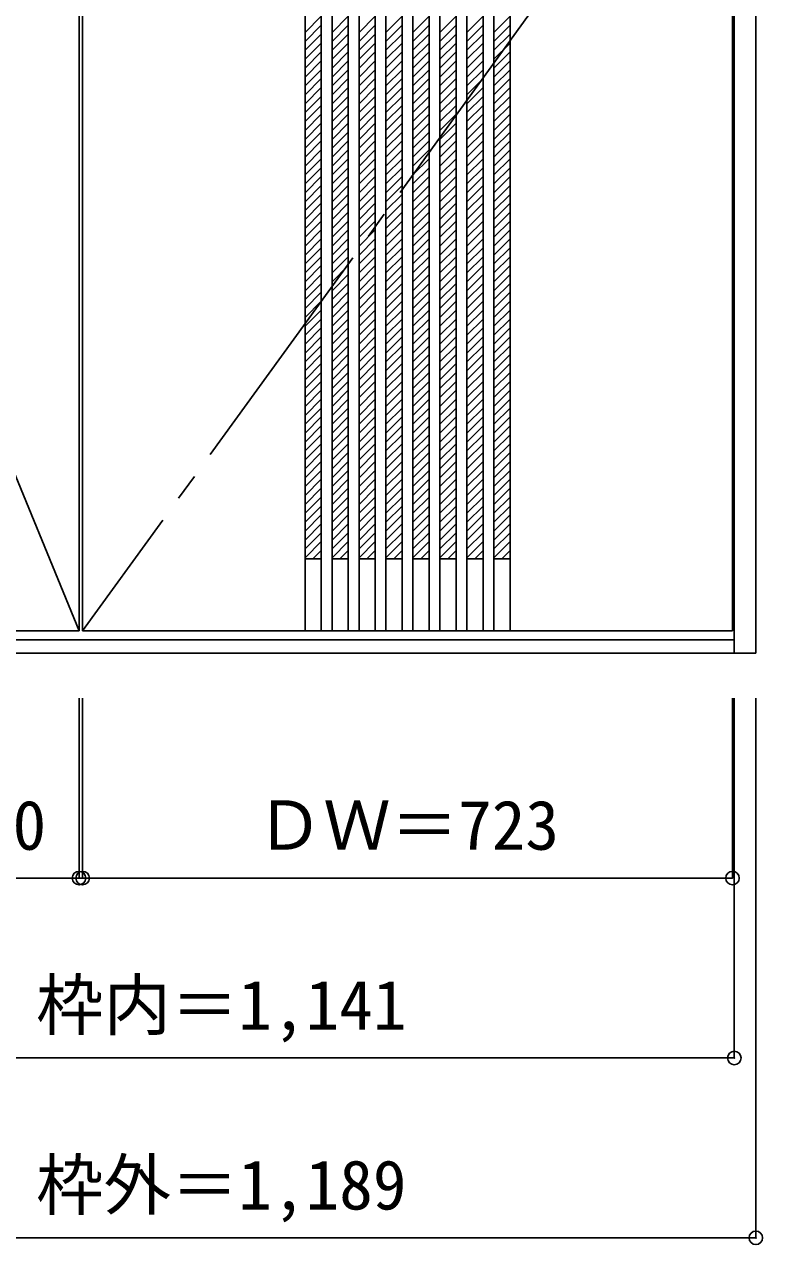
# Model space of a CAD drawing. Units: millimetres, scale not verified. Extents: x -1022 to 561, y -1664 to 1040.
# Drawn here: x -260 to 561, y -1664 to -308 of the extents above; entities that cross this region are included whole.
import ezdxf
from ezdxf.enums import TextEntityAlignment as Align

# ---------------------------------------------------------------- set-up
doc = ezdxf.new("R2010")
doc.units = ezdxf.units.MM
doc.header["$LTSCALE"] = 30
doc.header["$PDMODE"] = 32
doc.header["$PDSIZE"] = 15
doc.linetypes.add('CHAIN2', pattern=[12, 9, -1, 1, -1])
doc.linetypes.add('DASHED1', pattern=[1.8, 1.2, -0.6])
doc.layers.add('0-0', color=4, linetype='DASHED1')
doc.layers.add('0-1_寸法', color=7, linetype='Continuous')
doc.styles.add('ＭＳ ゴシック', font='')
doc.styles.get('ＭＳ ゴシック').set_extended_font_data('MS Gothic')

msp = doc.modelspace()

# ---------------------------------------------------------------- linework, layer by layer
at = {"layer": '0-0', "color": 3, "linetype": 'Continuous'}
for p, q in [((529.37, -1006.85), (529.37, 1040.15)), ((553.37, 1040.15), (553.37, -1006.85)), ((-199.63, -981.85), (-199.63, 1013.15)), ((-195.63, -981.85), (-195.63, 1013.15)), ((51.87, 1013.15), (51.87, -981.85)), ((69.87, 1013.15), (69.87, -981.85)), ((81.87, 1013.15), (81.87, -981.85)), ((99.87, 1013.15), (99.87, -981.85)), ((111.87, 1013.15), (111.87, -981.85)), ((129.87, 1013.15), (129.87, -981.85)), ((141.87, 1013.15), (141.87, -981.85)), ((159.87, 1013.15), (159.87, -981.85)), ((171.87, 1013.15), (171.87, -981.85)), ((189.87, 1013.15), (189.87, -981.85)), ((201.87, 1013.15), (201.87, -981.85)), ((219.87, 1013.15), (219.87, -981.85)), ((231.87, 1013.15), (231.87, -981.85)), ((249.87, 1013.15), (249.87, -981.85)), ((261.87, 1013.15), (261.87, -981.85)), ((279.87, 1013.15), (279.87, -981.85)), ((527.37, -981.85), (527.37, 1013.15)), ((-199.63, -981.85), (-609.63, -981.85)), ((-195.63, -981.85), (527.37, -981.85)), ((-611.63, -991.85), (529.37, -991.85)), ((-635.63, -1006.85), (553.37, -1006.85))]:
    msp.add_line(p, q, dxfattribs=at)
at = {"layer": '0-0'}
for p, q in [((51.87, -316.68), (69.87, -298.68)), ((51.87, -326.58), (69.87, -308.58)), ((81.87, -316.68), (99.87, -298.68)), ((81.87, -326.58), (99.87, -308.58)), ((111.87, -316.68), (129.87, -298.68)), ((111.87, -326.58), (129.87, -308.58)), ((141.87, -316.68), (159.87, -298.68)), ((141.87, -326.58), (159.87, -308.58)), ((171.87, -316.68), (189.87, -298.68)), ((171.87, -326.58), (189.87, -308.58)), ((201.87, -316.68), (219.87, -298.68)), ((201.87, -326.58), (219.87, -308.58)), ((231.87, -316.68), (249.87, -298.68)), ((231.87, -326.58), (249.87, -308.58)), ((261.87, -316.68), (279.87, -298.68)), ((261.87, -326.58), (279.87, -308.58)), ((51.87, -336.48), (69.87, -318.48)), ((81.87, -336.48), (99.87, -318.48)), ((111.87, -336.48), (129.87, -318.48)), ((141.87, -336.48), (159.87, -318.48)), ((171.87, -336.48), (189.87, -318.48)), ((201.87, -336.48), (219.87, -318.48)), ((231.87, -336.48), (249.87, -318.48)), ((261.87, -336.48), (279.87, -318.48)), ((51.87, -346.38), (69.87, -328.38)), ((51.87, -356.27), (69.87, -338.27)), ((81.87, -346.38), (99.87, -328.38)), ((81.87, -356.27), (99.87, -338.27)), ((111.87, -346.38), (129.87, -328.38)), ((111.87, -356.27), (129.87, -338.27)), ((141.87, -346.38), (159.87, -328.38)), ((141.87, -356.27), (159.87, -338.27)), ((171.87, -346.38), (189.87, -328.38)), ((171.87, -356.27), (189.87, -338.27)), ((201.87, -346.38), (219.87, -328.38)), ((201.87, -356.27), (219.87, -338.27)), ((231.87, -346.38), (249.87, -328.38)), ((231.87, -356.27), (249.87, -338.27)), ((261.87, -346.38), (279.87, -328.38)), ((261.87, -356.27), (279.87, -338.27)), ((51.87, -366.17), (69.87, -348.17)), ((81.87, -366.17), (99.87, -348.17)), ((111.87, -366.17), (129.87, -348.17)), ((141.87, -366.17), (159.87, -348.17)), ((171.87, -366.17), (189.87, -348.17)), ((201.87, -366.17), (219.87, -348.17)), ((231.87, -366.17), (249.87, -348.17)), ((261.87, -366.17), (279.87, -348.17)), ((51.87, -376.07), (69.87, -358.07)), ((81.87, -376.07), (99.87, -358.07)), ((111.87, -376.07), (129.87, -358.07)), ((141.87, -376.07), (159.87, -358.07)), ((171.87, -376.07), (189.87, -358.07)), ((201.87, -376.07), (219.87, -358.07)), ((231.87, -376.07), (249.87, -358.07)), ((261.87, -376.07), (279.87, -358.07)), ((51.87, -385.97), (69.87, -367.97)), ((51.87, -395.87), (69.87, -377.87)), ((81.87, -385.97), (99.87, -367.97)), ((81.87, -395.87), (99.87, -377.87)), ((111.87, -385.97), (129.87, -367.97)), ((111.87, -395.87), (129.87, -377.87)), ((141.87, -385.97), (159.87, -367.97)), ((141.87, -395.87), (159.87, -377.87)), ((171.87, -385.97), (189.87, -367.97)), ((171.87, -395.87), (189.87, -377.87)), ((201.87, -385.97), (219.87, -367.97)), ((201.87, -395.87), (219.87, -377.87)), ((231.87, -385.97), (249.87, -367.97)), ((231.87, -395.87), (249.87, -377.87)), ((261.87, -385.97), (279.87, -367.97)), ((261.87, -395.87), (279.87, -377.87)), ((51.87, -405.77), (69.87, -387.77)), ((81.87, -405.77), (99.87, -387.77)), ((111.87, -405.77), (129.87, -387.77)), ((141.87, -405.77), (159.87, -387.77)), ((171.87, -405.77), (189.87, -387.77)), ((201.87, -405.77), (219.87, -387.77)), ((231.87, -405.77), (249.87, -387.77)), ((261.87, -405.77), (279.87, -387.77)), ((51.87, -415.67), (69.87, -397.67)), ((81.87, -415.67), (99.87, -397.67)), ((111.87, -415.67), (129.87, -397.67)), ((141.87, -415.67), (159.87, -397.67)), ((171.87, -415.67), (189.87, -397.67)), ((201.87, -415.67), (219.87, -397.67)), ((231.87, -415.67), (249.87, -397.67)), ((261.87, -415.67), (279.87, -397.67)), ((51.87, -425.57), (69.87, -407.57)), ((51.87, -435.47), (69.87, -417.47)), ((81.87, -425.57), (99.87, -407.57)), ((81.87, -435.47), (99.87, -417.47)), ((111.87, -425.57), (129.87, -407.57)), ((111.87, -435.47), (129.87, -417.47)), ((141.87, -425.57), (159.87, -407.57)), ((141.87, -435.47), (159.87, -417.47)), ((171.87, -425.57), (189.87, -407.57)), ((171.87, -435.47), (189.87, -417.47)), ((201.87, -425.57), (219.87, -407.57)), ((201.87, -435.47), (219.87, -417.47)), ((231.87, -425.57), (249.87, -407.57)), ((231.87, -435.47), (249.87, -417.47)), ((261.87, -425.57), (279.87, -407.57)), ((261.87, -435.47), (279.87, -417.47)), ((51.87, -445.37), (69.87, -427.37)), ((81.87, -445.37), (99.87, -427.37)), ((111.87, -445.37), (129.87, -427.37)), ((141.87, -445.37), (159.87, -427.37)), ((171.87, -445.37), (189.87, -427.37)), ((201.87, -445.37), (219.87, -427.37)), ((231.87, -445.37), (249.87, -427.37)), ((261.87, -445.37), (279.87, -427.37)), ((51.87, -455.27), (69.87, -437.27)), ((51.87, -465.17), (69.87, -447.17)), ((81.87, -455.27), (99.87, -437.27)), ((81.87, -465.17), (99.87, -447.17)), ((111.87, -455.27), (129.87, -437.27)), ((111.87, -465.17), (129.87, -447.17)), ((141.87, -455.27), (159.87, -437.27)), ((141.87, -465.17), (159.87, -447.17)), ((171.87, -455.27), (189.87, -437.27)), ((171.87, -465.17), (189.87, -447.17)), ((201.87, -455.27), (219.87, -437.27)), ((201.87, -465.17), (219.87, -447.17)), ((231.87, -455.27), (249.87, -437.27)), ((231.87, -465.17), (249.87, -447.17)), ((261.87, -455.27), (279.87, -437.27)), ((261.87, -465.17), (279.87, -447.17)), ((51.87, -475.07), (69.87, -457.07)), ((81.87, -475.07), (99.87, -457.07)), ((111.87, -475.07), (129.87, -457.07)), ((141.87, -475.07), (159.87, -457.07)), ((171.87, -475.07), (189.87, -457.07)), ((201.87, -475.07), (219.87, -457.07)), ((231.87, -475.07), (249.87, -457.07)), ((261.87, -475.07), (279.87, -457.07)), ((51.87, -484.97), (69.87, -466.97)), ((81.87, -484.97), (99.87, -466.97)), ((111.87, -484.97), (129.87, -466.97)), ((141.87, -484.97), (159.87, -466.97)), ((171.87, -484.97), (189.87, -466.97)), ((201.87, -484.97), (219.87, -466.97)), ((231.87, -484.97), (249.87, -466.97)), ((261.87, -484.97), (279.87, -466.97)), ((51.87, -494.87), (69.87, -476.87)), ((51.87, -504.77), (69.87, -486.77)), ((81.87, -494.87), (99.87, -476.87)), ((81.87, -504.77), (99.87, -486.77)), ((111.87, -494.87), (129.87, -476.87)), ((111.87, -504.77), (129.87, -486.77)), ((141.87, -494.87), (159.87, -476.87)), ((141.87, -504.77), (159.87, -486.77)), ((171.87, -494.87), (189.87, -476.87)), ((171.87, -504.77), (189.87, -486.77)), ((201.87, -494.87), (219.87, -476.87)), ((201.87, -504.77), (219.87, -486.77)), ((231.87, -494.87), (249.87, -476.87)), ((231.87, -504.77), (249.87, -486.77)), ((261.87, -494.87), (279.87, -476.87)), ((261.87, -504.77), (279.87, -486.77)), ((51.87, -514.67), (69.87, -496.67)), ((81.87, -514.67), (99.87, -496.67)), ((111.87, -514.67), (129.87, -496.67)), ((141.87, -514.67), (159.87, -496.67)), ((171.87, -514.67), (189.87, -496.67)), ((201.87, -514.67), (219.87, -496.67)), ((231.87, -514.67), (249.87, -496.67)), ((261.87, -514.67), (279.87, -496.67)), ((51.87, -524.57), (69.87, -506.57)), ((81.87, -524.57), (99.87, -506.57)), ((111.87, -524.57), (129.87, -506.57)), ((141.87, -524.57), (159.87, -506.57)), ((171.87, -524.57), (189.87, -506.57)), ((201.87, -524.57), (219.87, -506.57)), ((231.87, -524.57), (249.87, -506.57)), ((261.87, -524.57), (279.87, -506.57)), ((51.87, -534.47), (69.87, -516.47)), ((51.87, -544.36), (69.87, -526.36)), ((81.87, -534.47), (99.87, -516.47)), ((81.87, -544.36), (99.87, -526.36)), ((111.87, -534.47), (129.87, -516.47)), ((111.87, -544.36), (129.87, -526.36)), ((141.87, -534.47), (159.87, -516.47)), ((141.87, -544.36), (159.87, -526.36)), ((171.87, -534.47), (189.87, -516.47)), ((171.87, -544.36), (189.87, -526.36)), ((201.87, -534.47), (219.87, -516.47)), ((201.87, -544.36), (219.87, -526.36)), ((231.87, -534.47), (249.87, -516.47)), ((231.87, -544.36), (249.87, -526.36)), ((261.87, -534.47), (279.87, -516.47)), ((261.87, -544.36), (279.87, -526.36)), ((51.87, -554.26), (69.87, -536.26)), ((81.87, -554.26), (99.87, -536.26)), ((111.87, -554.26), (129.87, -536.26)), ((141.87, -554.26), (159.87, -536.26)), ((171.87, -554.26), (189.87, -536.26)), ((201.87, -554.26), (219.87, -536.26)), ((231.87, -554.26), (249.87, -536.26)), ((261.87, -554.26), (279.87, -536.26)), ((51.87, -564.16), (69.87, -546.16)), ((51.87, -574.06), (69.87, -556.06)), ((81.87, -564.16), (99.87, -546.16)), ((81.87, -574.06), (99.87, -556.06)), ((111.87, -564.16), (129.87, -546.16)), ((111.87, -574.06), (129.87, -556.06)), ((141.87, -564.16), (159.87, -546.16)), ((141.87, -574.06), (159.87, -556.06)), ((171.87, -564.16), (189.87, -546.16)), ((171.87, -574.06), (189.87, -556.06)), ((201.87, -564.16), (219.87, -546.16)), ((201.87, -574.06), (219.87, -556.06)), ((231.87, -564.16), (249.87, -546.16)), ((231.87, -574.06), (249.87, -556.06)), ((261.87, -564.16), (279.87, -546.16)), ((261.87, -574.06), (279.87, -556.06)), ((51.87, -583.96), (69.87, -565.96)), ((81.87, -583.96), (99.87, -565.96)), ((111.87, -583.96), (129.87, -565.96)), ((141.87, -583.96), (159.87, -565.96)), ((171.87, -583.96), (189.87, -565.96)), ((201.87, -583.96), (219.87, -565.96)), ((231.87, -583.96), (249.87, -565.96)), ((261.87, -583.96), (279.87, -565.96)), ((51.87, -593.86), (69.87, -575.86)), ((81.87, -593.86), (99.87, -575.86)), ((111.87, -593.86), (129.87, -575.86)), ((141.87, -593.86), (159.87, -575.86)), ((171.87, -593.86), (189.87, -575.86)), ((201.87, -593.86), (219.87, -575.86)), ((231.87, -593.86), (249.87, -575.86)), ((261.87, -593.86), (279.87, -575.86)), ((51.87, -603.76), (69.87, -585.76)), ((51.87, -613.66), (69.87, -595.66)), ((81.87, -603.76), (99.87, -585.76)), ((81.87, -613.66), (99.87, -595.66)), ((111.87, -603.76), (129.87, -585.76)), ((111.87, -613.66), (129.87, -595.66)), ((141.87, -603.76), (159.87, -585.76)), ((141.87, -613.66), (159.87, -595.66)), ((171.87, -603.76), (189.87, -585.76)), ((171.87, -613.66), (189.87, -595.66)), ((201.87, -603.76), (219.87, -585.76)), ((201.87, -613.66), (219.87, -595.66)), ((231.87, -603.76), (249.87, -585.76)), ((231.87, -613.66), (249.87, -595.66)), ((261.87, -603.76), (279.87, -585.76)), ((261.87, -613.66), (279.87, -595.66)), ((51.87, -623.56), (69.87, -605.56)), ((81.87, -623.56), (99.87, -605.56)), ((111.87, -623.56), (129.87, -605.56)), ((141.87, -623.56), (159.87, -605.56)), ((171.87, -623.56), (189.87, -605.56)), ((201.87, -623.56), (219.87, -605.56)), ((231.87, -623.56), (249.87, -605.56)), ((261.87, -623.56), (279.87, -605.56)), ((51.87, -633.46), (69.87, -615.46)), ((81.87, -633.46), (99.87, -615.46)), ((111.87, -633.46), (129.87, -615.46)), ((141.87, -633.46), (159.87, -615.46)), ((171.87, -633.46), (189.87, -615.46)), ((201.87, -633.46), (219.87, -615.46)), ((231.87, -633.46), (249.87, -615.46)), ((261.87, -633.46), (279.87, -615.46)), ((51.87, -643.36), (69.87, -625.36)), ((51.87, -653.26), (69.87, -635.26)), ((81.87, -643.36), (99.87, -625.36)), ((81.87, -653.26), (99.87, -635.26)), ((111.87, -643.36), (129.87, -625.36)), ((111.87, -653.26), (129.87, -635.26)), ((141.87, -643.36), (159.87, -625.36)), ((141.87, -653.26), (159.87, -635.26)), ((171.87, -643.36), (189.87, -625.36)), ((171.87, -653.26), (189.87, -635.26)), ((201.87, -643.36), (219.87, -625.36)), ((201.87, -653.26), (219.87, -635.26)), ((231.87, -643.36), (249.87, -625.36)), ((231.87, -653.26), (249.87, -635.26)), ((261.87, -643.36), (279.87, -625.36)), ((261.87, -653.26), (279.87, -635.26)), ((51.87, -663.16), (69.87, -645.16)), ((81.87, -663.16), (99.87, -645.16)), ((111.87, -663.16), (129.87, -645.16)), ((141.87, -663.16), (159.87, -645.16)), ((171.87, -663.16), (189.87, -645.16)), ((201.87, -663.16), (219.87, -645.16)), ((231.87, -663.16), (249.87, -645.16)), ((261.87, -663.16), (279.87, -645.16)), ((51.87, -673.06), (69.87, -655.06)), ((81.87, -673.06), (99.87, -655.06)), ((111.87, -673.06), (129.87, -655.06)), ((141.87, -673.06), (159.87, -655.06)), ((171.87, -673.06), (189.87, -655.06)), ((201.87, -673.06), (219.87, -655.06)), ((231.87, -673.06), (249.87, -655.06)), ((261.87, -673.06), (279.87, -655.06)), ((51.87, -682.96), (69.87, -664.96)), ((51.87, -692.86), (69.87, -674.86)), ((81.87, -682.96), (99.87, -664.96)), ((81.87, -692.86), (99.87, -674.86)), ((111.87, -682.96), (129.87, -664.96)), ((111.87, -692.86), (129.87, -674.86)), ((141.87, -682.96), (159.87, -664.96)), ((141.87, -692.86), (159.87, -674.86)), ((171.87, -682.96), (189.87, -664.96)), ((171.87, -692.86), (189.87, -674.86)), ((201.87, -682.96), (219.87, -664.96)), ((201.87, -692.86), (219.87, -674.86)), ((231.87, -682.96), (249.87, -664.96)), ((231.87, -692.86), (249.87, -674.86)), ((261.87, -682.96), (279.87, -664.96)), ((261.87, -692.86), (279.87, -674.86)), ((51.87, -702.76), (69.87, -684.76)), ((81.87, -702.76), (99.87, -684.76)), ((111.87, -702.76), (129.87, -684.76)), ((141.87, -702.76), (159.87, -684.76)), ((171.87, -702.76), (189.87, -684.76)), ((201.87, -702.76), (219.87, -684.76)), ((231.87, -702.76), (249.87, -684.76)), ((261.87, -702.76), (279.87, -684.76)), ((51.87, -712.66), (69.87, -694.66)), ((51.87, -722.56), (69.87, -704.56)), ((81.87, -712.66), (99.87, -694.66)), ((81.87, -722.56), (99.87, -704.56)), ((111.87, -712.66), (129.87, -694.66)), ((111.87, -722.56), (129.87, -704.56)), ((141.87, -712.66), (159.87, -694.66)), ((141.87, -722.56), (159.87, -704.56)), ((171.87, -712.66), (189.87, -694.66)), ((171.87, -722.56), (189.87, -704.56)), ((201.87, -712.66), (219.87, -694.66)), ((201.87, -722.56), (219.87, -704.56)), ((231.87, -712.66), (249.87, -694.66)), ((231.87, -722.56), (249.87, -704.56)), ((261.87, -712.66), (279.87, -694.66)), ((261.87, -722.56), (279.87, -704.56)), ((51.87, -732.46), (69.87, -714.46)), ((81.87, -732.46), (99.87, -714.46)), ((111.87, -732.46), (129.87, -714.46)), ((141.87, -732.46), (159.87, -714.46)), ((171.87, -732.46), (189.87, -714.46)), ((201.87, -732.46), (219.87, -714.46)), ((231.87, -732.46), (249.87, -714.46)), ((261.87, -732.46), (279.87, -714.46)), ((51.87, -742.35), (69.87, -724.35)), ((81.87, -742.35), (99.87, -724.35)), ((111.87, -742.35), (129.87, -724.35)), ((141.87, -742.35), (159.87, -724.35)), ((171.87, -742.35), (189.87, -724.35)), ((201.87, -742.35), (219.87, -724.35)), ((231.87, -742.35), (249.87, -724.35)), ((261.87, -742.35), (279.87, -724.35)), ((51.87, -752.25), (69.87, -734.25)), ((51.87, -762.15), (69.87, -744.15)), ((81.87, -752.25), (99.87, -734.25)), ((81.87, -762.15), (99.87, -744.15)), ((111.87, -752.25), (129.87, -734.25)), ((111.87, -762.15), (129.87, -744.15)), ((141.87, -752.25), (159.87, -734.25)), ((141.87, -762.15), (159.87, -744.15)), ((171.87, -752.25), (189.87, -734.25)), ((171.87, -762.15), (189.87, -744.15)), ((201.87, -752.25), (219.87, -734.25)), ((201.87, -762.15), (219.87, -744.15)), ((231.87, -752.25), (249.87, -734.25)), ((231.87, -762.15), (249.87, -744.15)), ((261.87, -752.25), (279.87, -734.25)), ((261.87, -762.15), (279.87, -744.15)), ((51.87, -772.05), (69.87, -754.05)), ((81.87, -772.05), (99.87, -754.05)), ((111.87, -772.05), (129.87, -754.05)), ((141.87, -772.05), (159.87, -754.05)), ((171.87, -772.05), (189.87, -754.05)), ((201.87, -772.05), (219.87, -754.05)), ((231.87, -772.05), (249.87, -754.05)), ((261.87, -772.05), (279.87, -754.05)), ((51.87, -781.95), (69.87, -763.95)), ((81.87, -781.95), (99.87, -763.95)), ((111.87, -781.95), (129.87, -763.95)), ((141.87, -781.95), (159.87, -763.95)), ((171.87, -781.95), (189.87, -763.95)), ((201.87, -781.95), (219.87, -763.95)), ((231.87, -781.95), (249.87, -763.95)), ((261.87, -781.95), (279.87, -763.95)), ((51.87, -791.85), (69.87, -773.85)), ((51.87, -801.75), (69.87, -783.75)), ((81.87, -791.85), (99.87, -773.85)), ((81.87, -801.75), (99.87, -783.75)), ((111.87, -791.85), (129.87, -773.85)), ((111.87, -801.75), (129.87, -783.75)), ((141.87, -791.85), (159.87, -773.85)), ((141.87, -801.75), (159.87, -783.75)), ((171.87, -791.85), (189.87, -773.85)), ((171.87, -801.75), (189.87, -783.75)), ((201.87, -791.85), (219.87, -773.85)), ((201.87, -801.75), (219.87, -783.75)), ((231.87, -791.85), (249.87, -773.85)), ((231.87, -801.75), (249.87, -783.75)), ((261.87, -791.85), (279.87, -773.85)), ((261.87, -801.75), (279.87, -783.75)), ((51.87, -811.65), (69.87, -793.65)), ((81.87, -811.65), (99.87, -793.65)), ((111.87, -811.65), (129.87, -793.65)), ((141.87, -811.65), (159.87, -793.65)), ((171.87, -811.65), (189.87, -793.65)), ((201.87, -811.65), (219.87, -793.65)), ((231.87, -811.65), (249.87, -793.65)), ((261.87, -811.65), (279.87, -793.65)), ((51.87, -821.55), (69.87, -803.55)), ((51.87, -831.45), (69.87, -813.45)), ((81.87, -821.55), (99.87, -803.55)), ((81.87, -831.45), (99.87, -813.45)), ((111.87, -821.55), (129.87, -803.55)), ((111.87, -831.45), (129.87, -813.45)), ((141.87, -821.55), (159.87, -803.55)), ((141.87, -831.45), (159.87, -813.45)), ((171.87, -821.55), (189.87, -803.55)), ((171.87, -831.45), (189.87, -813.45)), ((201.87, -821.55), (219.87, -803.55)), ((201.87, -831.45), (219.87, -813.45)), ((231.87, -821.55), (249.87, -803.55)), ((231.87, -831.45), (249.87, -813.45)), ((261.87, -821.55), (279.87, -803.55)), ((261.87, -831.45), (279.87, -813.45)), ((51.87, -841.35), (69.87, -823.35)), ((81.87, -841.35), (99.87, -823.35)), ((111.87, -841.35), (129.87, -823.35)), ((141.87, -841.35), (159.87, -823.35)), ((171.87, -841.35), (189.87, -823.35)), ((201.87, -841.35), (219.87, -823.35)), ((231.87, -841.35), (249.87, -823.35)), ((261.87, -841.35), (279.87, -823.35)), ((51.87, -851.25), (69.87, -833.25)), ((81.87, -851.25), (99.87, -833.25)), ((111.87, -851.25), (129.87, -833.25)), ((141.87, -851.25), (159.87, -833.25)), ((171.87, -851.25), (189.87, -833.25)), ((201.87, -851.25), (219.87, -833.25)), ((231.87, -851.25), (249.87, -833.25)), ((261.87, -851.25), (279.87, -833.25)), ((51.87, -861.15), (69.87, -843.15)), ((51.87, -871.05), (69.87, -853.05)), ((81.87, -861.15), (99.87, -843.15)), ((81.87, -871.05), (99.87, -853.05)), ((111.87, -861.15), (129.87, -843.15)), ((111.87, -871.05), (129.87, -853.05)), ((141.87, -861.15), (159.87, -843.15)), ((141.87, -871.05), (159.87, -853.05)), ((171.87, -861.15), (189.87, -843.15)), ((171.87, -871.05), (189.87, -853.05)), ((201.87, -861.15), (219.87, -843.15)), ((201.87, -871.05), (219.87, -853.05)), ((231.87, -861.15), (249.87, -843.15)), ((231.87, -871.05), (249.87, -853.05)), ((261.87, -861.15), (279.87, -843.15)), ((261.87, -871.05), (279.87, -853.05)), ((51.87, -880.95), (69.87, -862.95)), ((81.87, -880.95), (99.87, -862.95)), ((111.87, -880.95), (129.87, -862.95)), ((141.87, -880.95), (159.87, -862.95)), ((171.87, -880.95), (189.87, -862.95)), ((201.87, -880.95), (219.87, -862.95)), ((231.87, -880.95), (249.87, -862.95)), ((261.87, -880.95), (279.87, -862.95)), ((51.87, -890.85), (69.87, -872.85)), ((81.87, -890.85), (99.87, -872.85)), ((111.87, -890.85), (129.87, -872.85)), ((141.87, -890.85), (159.87, -872.85)), ((171.87, -890.85), (189.87, -872.85)), ((201.87, -890.85), (219.87, -872.85)), ((231.87, -890.85), (249.87, -872.85)), ((261.87, -890.85), (279.87, -872.85)), ((51.87, -900.75), (69.87, -882.75)), ((60.67, -901.85), (69.87, -892.65)), ((81.87, -900.75), (99.87, -882.75)), ((90.67, -901.85), (99.87, -892.65)), ((111.87, -900.75), (129.87, -882.75)), ((120.67, -901.85), (129.87, -892.65)), ((141.87, -900.75), (159.87, -882.75)), ((150.67, -901.85), (159.87, -892.65)), ((171.87, -900.75), (189.87, -882.75)), ((180.67, -901.85), (189.87, -892.65)), ((201.87, -900.75), (219.87, -882.75)), ((210.67, -901.85), (219.87, -892.65)), ((231.87, -900.75), (249.87, -882.75)), ((240.67, -901.85), (249.87, -892.65)), ((261.87, -900.75), (279.87, -882.75)), ((270.67, -901.85), (279.87, -892.65))]:
    msp.add_line(p, q, dxfattribs=at)
at = {"layer": '0-0', "color": 7, "linetype": 'Continuous'}
for p, q in [((51.87, -901.85), (69.87, -901.85)), ((81.87, -901.85), (99.87, -901.85)), ((111.87, -901.85), (129.87, -901.85)), ((141.87, -901.85), (159.87, -901.85)), ((171.87, -901.85), (189.87, -901.85)), ((201.87, -901.85), (219.87, -901.85)), ((231.87, -901.85), (249.87, -901.85)), ((261.87, -901.85), (279.87, -901.85))]:
    msp.add_line(p, q, dxfattribs=at)
at = {"layer": '0-0', "color": 7, "linetype": 'CHAIN2'}
for points in [[(-199.63, -981.85), (-609.63, 15.65), (-199.63, 1013.15)], [(-195.63, 1013.15), (527.37, 15.65), (-195.63, -981.85)]]:
    msp.add_lwpolyline(points, dxfattribs=at)
at = {"layer": '0-1_寸法', "color": 4}
for p, q in [((-199.63, -1256.85), (-199.63, -1056.85)), ((527.37, -1256.85), (527.37, -1056.85)), ((529.37, -1456.85), (529.37, -1056.85)), ((553.37, -1656.85), (553.37, -1056.85)), ((-195.63, -1256.85), (527.37, -1256.85)), ((-611.63, -1456.85), (529.37, -1456.85)), ((-635.63, -1656.85), (553.37, -1656.85))]:
    msp.add_line(p, q, dxfattribs=at)
msp.add_lwpolyline([(-609.63, -1256.85), (-199.63, -1256.85), (-195.63, -1256.85), (-195.63, -1056.85)], dxfattribs=at)
at = {"layer": '0-1_寸法'}
for p in [(-199.63, -1256.85), (-195.63, -1256.85), (527.37, -1256.85), (529.37, -1456.85), (553.37, -1656.85)]:
    msp.add_point(p, dxfattribs=at)

# ---------------------------------------------------------------- texts
at = {"layer": '0-1_寸法', "style": 'ＭＳ ゴシック'}
for s, p in [('ＤＷ＝410', (-573.38, -1241.85)), ('ＤＷ＝723', (-2.88, -1241.85)), ('枠内＝1,141', (-247.38, -1441.85)), ('枠外＝1,189', (-247.38, -1641.85))]:
    msp.add_text(s, height=54.99, dxfattribs=at).set_placement(p, align=Align.BOTTOM_LEFT)

doc.saveas('drawing.dxf')
